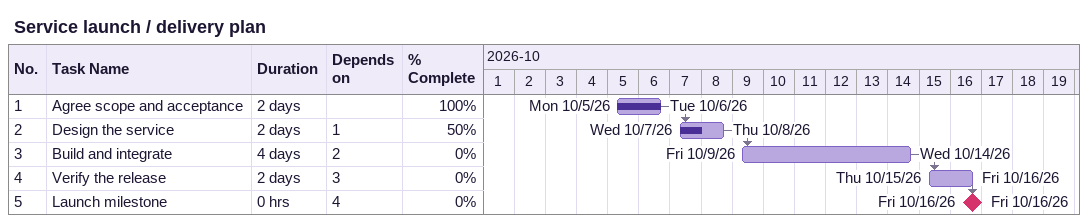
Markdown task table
Service launch / delivery plan

| ID | Task | Duration | Start | Finish | Predecessors | % complete |
|---|---|---|---|---|---|---|
| 1 | Agree scope and acceptance | 2d | 2026-10-05 | 2026-10-06 |  | 100 |
| 2 | Design the service | 2d | 2026-10-07 | 2026-10-08 | 1 | 50 |
| 3 | Build and integrate | 4d | 2026-10-09 | 2026-10-14 | 2 | 0 |
| 4 | Verify the release | 2d | 2026-10-15 | 2026-10-16 | 3 | 0 |
| 5 | Launch milestone | 0h | 2026-10-16 | 2026-10-16 | 4 | 0 |
